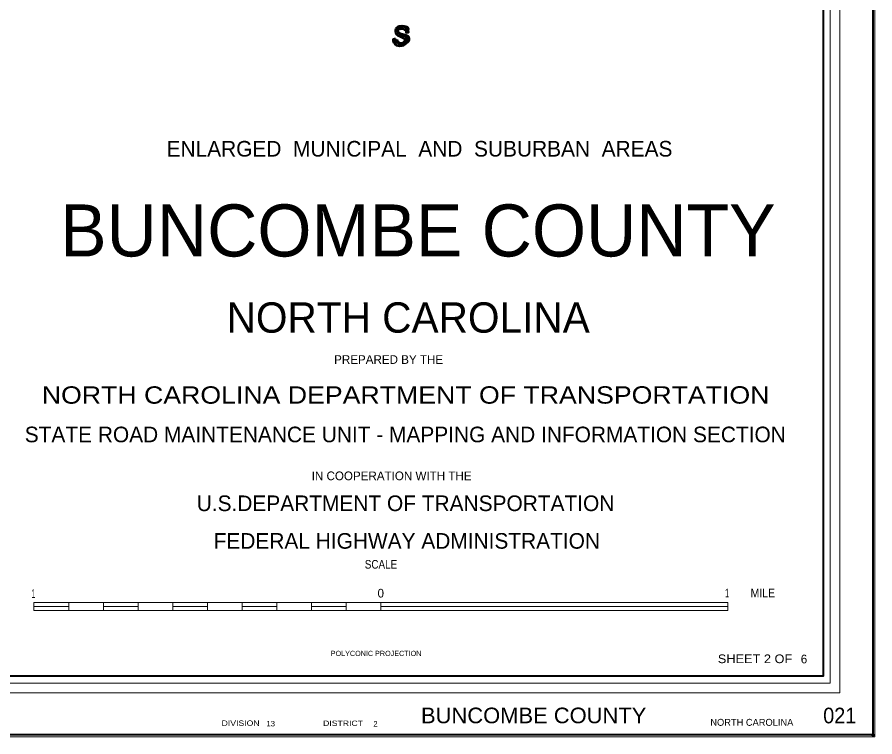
# Model space of a CAD drawing. Extents: x 127853 to 349467, y 184772 to 367095.
# Drawn here: x 324937 to 340850, y 248689 to 262037 of the extents above; entities that cross this region are included whole.
import ezdxf
from ezdxf.enums import TextEntityAlignment as Align

# ---------------------------------------------------------------- set-up
doc = ezdxf.new("R2010")
doc.units = 0
doc.header["$LTSCALE"] = 50
doc.header["$PDMODE"] = 32
doc.header["$PDSIZE"] = 25
doc.layers.add('1', color=7, linetype='Continuous', lineweight=25)
doc.layers.add('20', color=7, linetype='Continuous', lineweight=40)
doc.layers.add('12', color=7, linetype='Continuous')

msp = doc.modelspace()

# ---------------------------------------------------------------- hatches: boundary and pattern name
at = {"layer": '20'}
msp.add_hatch(color=256, dxfattribs=at).paths.add_polyline_path([(331955.14, 261632.59), (331912.56, 261622.5), (331914.8, 261591.1), (331924.88, 261564.19), (331941.69, 261541.77), (331958.5, 261528.32), (331977.54, 261518.22), (332007.8, 261511.5), (332031.33, 261508.13), (332073.9, 261510.38), (332103.04, 261518.22), (332132.17, 261535.04), (332153.46, 261554.1), (332169.14, 261581.01), (332173.63, 261601.19), (332173.63, 261619.13), (332172.5, 261637.07), (332164.66, 261655.01), (332148.97, 261672.95), (332129.93, 261685.28), (332096.31, 261699.86), (332060.46, 261715.55), (332022.36, 261733.49), (332005.56, 261748.07), (331995.47, 261769.37), (331995.47, 261783.95), (332001.07, 261798.52), (332014.52, 261811.98), (332038.05, 261823.19), (332061.58, 261826.55), (332088.47, 261825.43), (332109.76, 261818.7), (332132.17, 261805.25), (332145.61, 261788.43), (332151.22, 261772.73), (332154.58, 261754.8), (332196.03, 261757.6), (332190.43, 261781.14), (332182.59, 261806.93), (332168.02, 261829.35), (332156.82, 261841.69), (332137.77, 261855.14), (332110.88, 261862.99), (332079.51, 261867.47), (332057.1, 261865.23), (332023.48, 261862.99), (332003.32, 261855.14), (331976.42, 261834.96), (331962.98, 261818.14), (331954.02, 261793.48), (331954.02, 261769.93), (331959.62, 261747.51), (331976.42, 261720.6), (332004.44, 261698.18), (332034.69, 261682.48), (332072.78, 261664.54), (332101.92, 261649.96), (332124.33, 261633.15), (332131.05, 261614.09), (332129.93, 261597.27), (332119.84, 261578.21), (332105.28, 261565.88), (332089.59, 261556.91), (332071.66, 261550.18), (332044.77, 261549.06), (332020.12, 261551.3), (331999.95, 261559.15), (331979.79, 261568.12), (331967.46, 261579.33), (331959.62, 261592.78), (331954.02, 261608.48), (331954.02, 261620.81)])

# ---------------------------------------------------------------- linework, layer by layer
at = {"layer": '1', "lineweight": 13}
msp.add_lwpolyline([(340849.5, 248688.82), (244218.85, 248688.82), (244218.85, 305085.86), (340849.5, 305085.86)], close=True, dxfattribs=at)
at = {"layer": '1'}
msp.add_point((340814.5, 248723.81), dxfattribs=at)
at = {"layer": '20', "lineweight": 13}
for p, q in [((325249.57, 251033.77), (325249.57, 251183.52)), ((325249.57, 251183.52), (331686.95, 251183.52)), ((325249.57, 251108.64), (325893.31, 251108.64)), ((325893.31, 251033.77), (325893.31, 251183.52)), ((326537.05, 251033.77), (326537.05, 251183.52)), ((326537.05, 251108.64), (327180.79, 251108.64)), ((327180.79, 251033.77), (327180.79, 251183.52)), ((327824.52, 251033.77), (327824.52, 251183.52)), ((327824.52, 251108.64), (328468.26, 251108.64)), ((328468.26, 251033.77), (328468.26, 251183.52)), ((329112, 251033.77), (329112, 251183.52)), ((329112, 251108.64), (329755.74, 251108.64)), ((329755.74, 251033.77), (329755.74, 251183.52)), ((330399.47, 251033.77), (330399.47, 251183.52)), ((330399.47, 251108.64), (331043.21, 251108.64)), ((331043.21, 251033.77), (331043.21, 251183.52)), ((331686.95, 251108.64), (338124.32, 251108.64)), ((325249.57, 251033.77), (331686.95, 251033.77))]:
    msp.add_line(p, q, dxfattribs=at)
at = {"layer": '20'}
for points in [[(244253.86, 305050.85), (340814.5, 305050.85), (340814.5, 248723.81), (244253.86, 248723.81)], [(247441.71, 303941.89), (339888.99, 303941.89), (339888.99, 249815.53), (247441.71, 249815.53)]]:
    msp.add_lwpolyline(points, close=True, dxfattribs=at)
at = {"layer": '20', "lineweight": 13}
msp.add_lwpolyline([(247132.52, 304267.35), (247132.52, 249506.25), (247311.07, 249684.92), (247311.07, 304072.53), (340019.6, 304072.53), (340019.6, 249684.92), (247311.07, 249684.92), (247132.52, 249506.25), (340198.18, 249506.25), (340198.18, 304267.35)], close=True, dxfattribs=at)
at = {"layer": '20', "lineweight": 53}
msp.add_lwpolyline([(331955.14, 261632.59), (331912.56, 261622.5), (331914.8, 261591.1), (331924.88, 261564.19), (331941.69, 261541.77), (331958.5, 261528.32), (331977.54, 261518.22), (332007.8, 261511.5), (332031.33, 261508.13), (332073.9, 261510.38), (332103.04, 261518.22), (332132.17, 261535.04), (332153.46, 261554.1), (332169.14, 261581.01), (332173.63, 261601.19), (332173.63, 261619.13), (332172.5, 261637.07), (332164.66, 261655.01), (332148.97, 261672.95), (332129.93, 261685.28), (332096.31, 261699.86), (332060.46, 261715.55), (332022.36, 261733.49), (332005.56, 261748.07), (331995.47, 261769.37), (331995.47, 261783.95), (332001.07, 261798.52), (332014.52, 261811.98), (332038.05, 261823.19), (332061.58, 261826.55), (332088.47, 261825.43), (332109.76, 261818.7), (332132.17, 261805.25), (332145.61, 261788.43), (332151.22, 261772.73), (332154.58, 261754.8), (332196.03, 261757.6), (332190.43, 261781.14), (332182.59, 261806.93), (332168.02, 261829.35), (332156.82, 261841.69), (332137.77, 261855.14), (332110.88, 261862.99), (332079.51, 261867.47), (332057.1, 261865.23), (332023.48, 261862.99), (332003.32, 261855.14), (331976.42, 261834.96), (331962.98, 261818.14), (331954.02, 261793.48), (331954.02, 261769.93), (331959.62, 261747.51), (331976.42, 261720.6), (332004.44, 261698.18), (332034.69, 261682.48), (332072.78, 261664.54), (332101.92, 261649.96), (332124.33, 261633.15), (332131.05, 261614.09), (332129.93, 261597.27), (332119.84, 261578.21), (332105.28, 261565.88), (332089.59, 261556.91), (332071.66, 261550.18), (332044.77, 261549.06), (332020.12, 261551.3), (331999.95, 261559.15), (331979.79, 261568.12), (331967.46, 261579.33), (331959.62, 261592.78), (331954.02, 261608.48), (331954.02, 261620.81)], close=True, dxfattribs=at)
at = {"layer": '20', "lineweight": 13}
for points in [[(331686.95, 251033.77), (338124.32, 251033.77), (338124.32, 251183.52)], [(331686.95, 251033.77), (331686.95, 251183.52), (338124.32, 251183.52)]]:
    msp.add_lwpolyline(points, dxfattribs=at)
at = {"layer": '20'}
msp.add_point((340814.5, 248723.81), dxfattribs=at)

# ---------------------------------------------------------------- texts
at = {"layer": '12'}
for s, height, rotation, p in [('ENLARGED  MUNICIPAL  AND  SUBURBAN  AREAS', 289.7, 0.002, (332401.65, 259451.64)), ('NORTH CAROLINA', 563.3, 0.007, (332191.75, 256184.65)), ('PREPARED BY THE', 161, 0.006, (331828.96, 255606.86)), ('STATE ROAD MAINTENANCE UNIT - MAPPING AND INFORMATION SECTION', 289.7, 0.002, (332137.87, 254152.44)), ('IN COOPERATION WITH THE', 161, 0.007, (331884.63, 253449.1)), ('U.S.DEPARTMENT OF TRANSPORTATION', 289.7, 0.006, (332142.66, 252876.1)), ('FEDERAL HIGHWAY ADMINISTRATION', 289.7, 0.006, (332166.35, 252178.23))]:
    msp.add_text(s, height=height, rotation=rotation, dxfattribs=at).set_placement(p, align=Align.CENTER)
msp.add_text('    BUNCOMBE COUNTY   ', height=965.6, dxfattribs=at).set_placement((332191.71, 257598.42), align=Align.CENTER)
at = {"layer": '12', "width": 1.15}
msp.add_text('NORTH CAROLINA DEPARTMENT OF TRANSPORTATION', height=321.8, rotation=0.007, dxfattribs=at).set_placement((332144.16, 254868.57), align=Align.CENTER)
at = {"layer": '20'}
for s, height, p in [('S', 350, (331941.47, 261535.02)), (' 2', 100, (331508.28, 248880.07)), ('NORTH CAROLINA', 128.7, (337797.26, 248893.66))]:
    msp.add_text(s, height=height, dxfattribs=at).set_placement(p)
for s, height, width, p in [('SCALE', 161, 0.85, (331686.74, 251808.48)), ('1', 161, 0.5, (325238.08, 251264.15)), ('1', 161, 0.5, (338108.74, 251275.1)), ('MILE', 161, 0.9, (338771.12, 251275.28)), ('SHEET 2 OF', 160.9, 1.1, (338626.86, 250055.83)), ('BUNCOMBE COUNTY    ', 289.7, 1.05, (334746.31, 248941.11)), ('021', 289.7, 0.95, (340198.62, 248939.77)), ('DIVISION', 100, 1.2, (329082.83, 248892.77)), ('DISTRICT', 100, 1.2, (330983.19, 248890.46))]:
    msp.add_text(s, height=height, dxfattribs=dict(at, width=width)).set_placement(p, align=Align.CENTER)
for s, height, p in [('0', 161, (331683.05, 251272.45)), ('6  ', 160.9, (339594.97, 250051.92))]:
    msp.add_text(s, height=height, dxfattribs=at).set_placement(p, align=Align.CENTER)
msp.add_text('POLYCONIC PROJECTION', height=96.56, rotation=0.001, dxfattribs=at).set_placement((331596.47, 250187.9), align=Align.CENTER)
at = {"layer": '20', "width": 1.1}
msp.add_text('13', height=100, dxfattribs=at).set_placement((329558.55, 248883.52))

doc.saveas('drawing.dxf')
